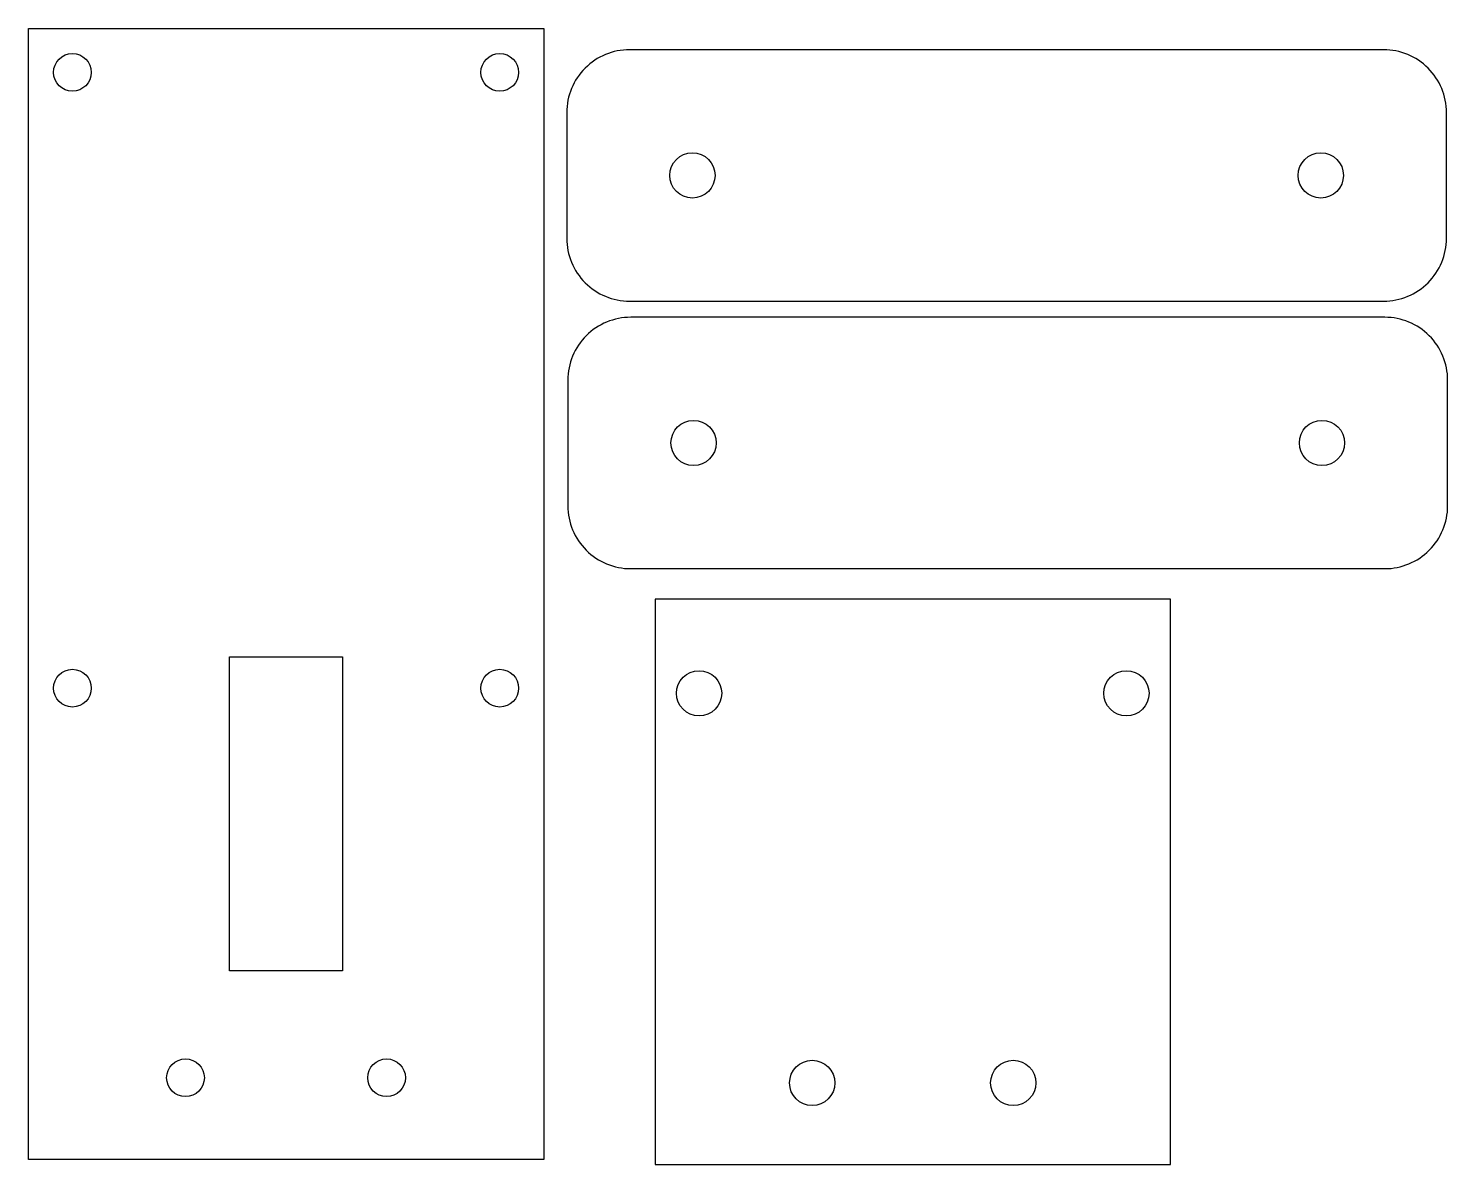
# Model space of a CAD drawing. Header units: millimetres. Extents: x -1 to 112, y -35 to 55.
import ezdxf

# ---------------------------------------------------------------- set-up
doc = ezdxf.new("R2010")
doc.units = ezdxf.units.MM

msp = doc.modelspace()

# ---------------------------------------------------------------- linework, layer by layer
for points in [[(-1, 55), (40, 55), (40, -35), (-1, -35)], [(48.86, -35.41), (89.86, -35.41), (89.86, 9.59), (48.86, 9.59)], [(15, 0), (15, 5), (24, 5), (24, 0), (24, -20), (15, -20)]]:
    msp.add_lwpolyline(points, close=True)
for points in [[(46.83, 33.3), (106.83, 33.3, 0.414214), (111.83, 38.3), (111.83, 48.3, 0.414214), (106.83, 53.3), (46.83, 53.3, 0.414214), (41.83, 48.3), (41.83, 38.3, 0.414214)], [(46.92, 12.01), (106.92, 12.01, 0.414214), (111.92, 17.01), (111.92, 27.01, 0.414214), (106.92, 32.01), (46.92, 32.01, 0.414214), (41.92, 27.01), (41.92, 17.01, 0.414214)]]:
    msp.add_lwpolyline(points, format="xyb", close=True)
for centre, radius in [((2.5, 51.5), 1.5), ((36.5, 51.5), 1.5), ((51.83, 43.3), 1.8), ((101.83, 43.3), 1.8), ((51.92, 22.01), 1.8), ((101.92, 22.01), 1.8), ((2.5, 2.5), 1.5), ((36.5, 2.5), 1.5), ((52.36, 2.09), 1.8), ((86.36, 2.09), 1.8), ((11.5, -28.5), 1.5), ((27.5, -28.5), 1.5), ((61.36, -28.91), 1.8), ((77.36, -28.91), 1.8)]:
    msp.add_circle(centre, radius)

doc.saveas('drawing.dxf')
